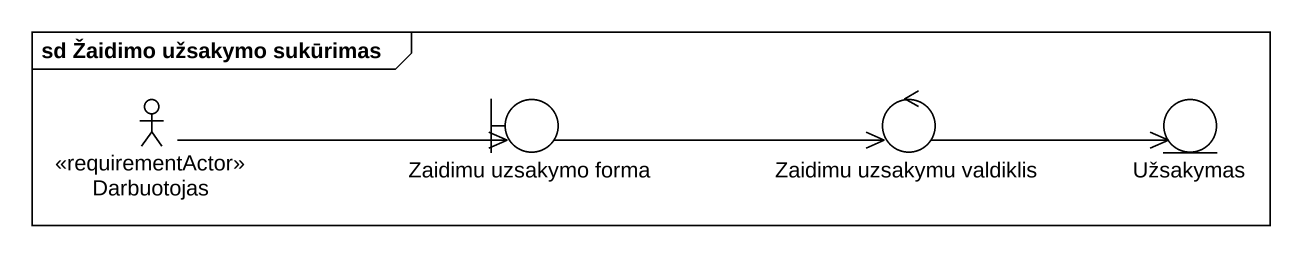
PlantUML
@startuml
mainframe sd Žaidimo užsakymo sukūrimas
actor Darbuotojas <<requirementActor>>
boundary "Zaidimu uzsakymo forma" as Zaidimu_uzsakymo_forma
control "Zaidimu uzsakymu valdiklis" as Zaidimu_uzsakymu_valdiklis
entity Užsakymas
Darbuotojas -right-> Zaidimu_uzsakymo_forma
Zaidimu_uzsakymo_forma -right-> Zaidimu_uzsakymu_valdiklis
Zaidimu_uzsakymu_valdiklis -right-> Užsakymas
@enduml
